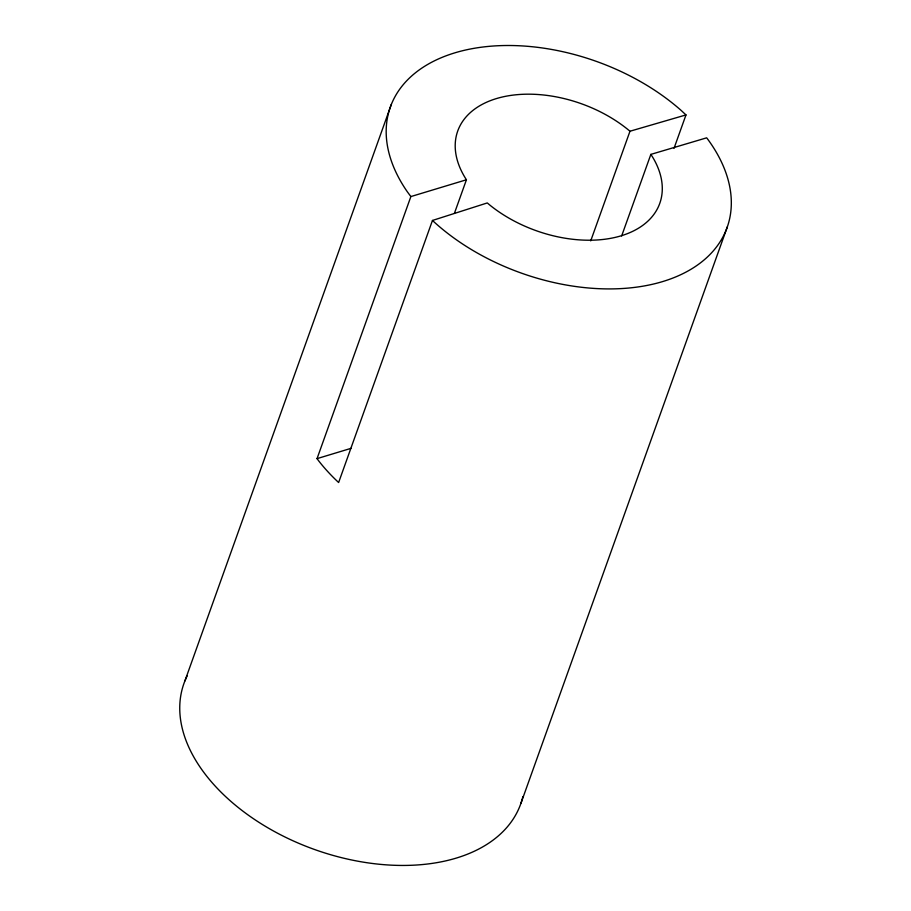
<?xml version="1.0" encoding="UTF-8"?>
<svg xmlns="http://www.w3.org/2000/svg" width="911" height="911" viewBox="0 0 911 911"><rect width="100%" height="100%" fill="white"/><g stroke="black" fill="none" stroke-linecap="round" stroke-linejoin="round"><path stroke-width="1.37" d="M184.922 680.904L391.354 104.366M432.463 220.462A178.829 112.304 19.7 0 0 661.944 281.784A178.829 112.304 19.7 0 0 707.46 138.848L706.651 137.834L650.853 154.392L652.481 156.886A107.304 67.38 19.7 0 1 620.664 235.949A107.304 67.38 19.7 0 1 489.89 205.134L487.283 202.937L432.463 220.462L338.63 482.523A178.829 112.304 19.7 0 1 319.009 461.285L317.039 458.632L410.872 196.571L466.432 179.774A107.304 67.38 19.7 0 1 496.825 98.456A107.304 67.38 19.7 0 1 629.979 131.23L685.983 114.923L681.314 110.573A178.829 112.304 19.7 0 0 455.546 52.633A178.829 112.304 19.7 0 0 407.388 191.868L410.872 196.571M454.464 213.197L466.432 179.774M590.727 240.868L629.979 131.23M621.655 235.949L650.853 154.392M674.015 148.356L685.983 114.923M520.944 803.308L727.365 226.771M317.039 458.632L350.917 448.383M522.891 796.59A178.829 112.304 19.7 0 1 314.033 849.314A178.829 112.304 19.7 0 1 187.21 675.803"/></g></svg>
